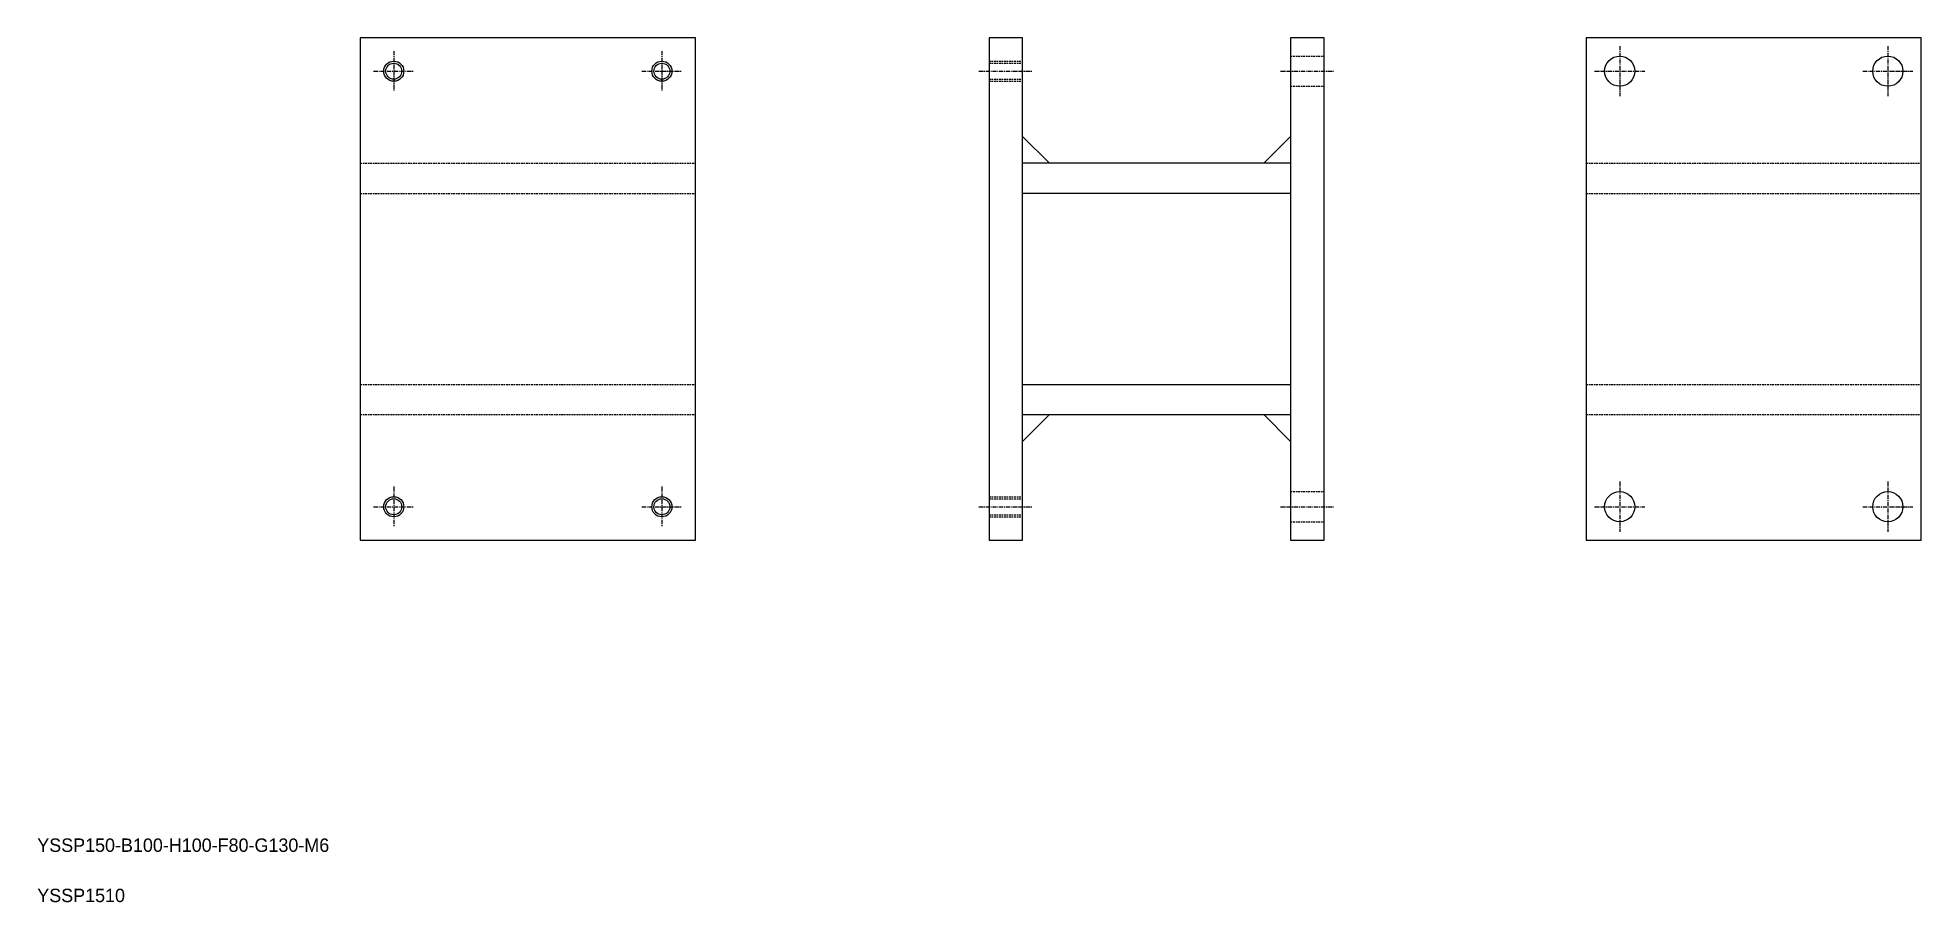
# Model space of a CAD drawing. Extents: x 15 to 577, y 22 to 280.
import ezdxf

# ---------------------------------------------------------------- set-up
doc = ezdxf.new("R2010")
doc.units = 0
doc.linetypes.add('CENTER', pattern=[2, 1.25, -0.25, 0.25, -0.25])
doc.linetypes.add('DASHED', pattern=[0.75, 0.5, -0.25])
doc.layers.get('0').update_dxf_attribs({"linetype": 'CONTINUOUS'})
doc.layers.add('CENTER', color=1, linetype='CENTER')

msp = doc.modelspace()

# ---------------------------------------------------------------- linework, layer by layer
at = {"color": 7, "linetype": 'CONTINUOUS'}
for p, q in [((111, 279.92), (111, 129.92)), ((211, 279.92), (111, 279.92)), ((211, 129.92), (211, 279.92)), ((298.62, 279.92), (298.62, 129.92)), ((308.62, 279.92), (298.62, 279.92)), ((308.62, 129.92), (308.62, 279.92)), ((388.62, 279.92), (388.62, 129.92)), ((398.62, 279.92), (388.62, 279.92)), ((398.62, 129.92), (398.62, 279.92)), ((476.81, 279.92), (476.81, 129.92)), ((576.81, 279.92), (476.81, 279.92)), ((576.81, 129.92), (576.81, 279.92)), ((388.62, 242.42), (308.62, 242.42)), ((388.62, 233.42), (308.62, 233.42)), ((308.62, 176.42), (388.62, 176.42)), ((308.62, 167.42), (388.62, 167.42)), ((111, 129.92), (211, 129.92)), ((298.62, 129.92), (308.62, 129.92)), ((388.62, 129.92), (398.62, 129.92)), ((476.81, 129.92), (576.81, 129.92))]:
    msp.add_line(p, q, dxfattribs=at)
at = {"color": 3, "linetype": 'DASHED'}
for p, q in [((298.62, 272.92), (308.62, 272.92)), ((298.62, 272.31), (308.62, 272.31)), ((388.62, 274.42), (398.62, 274.42)), ((298.62, 267.54), (308.62, 267.54)), ((298.62, 266.92), (308.62, 266.92)), ((388.62, 265.42), (398.62, 265.42)), ((111, 242.42), (211, 242.42)), ((476.81, 242.42), (576.81, 242.42)), ((111, 233.42), (211, 233.42)), ((476.81, 233.42), (576.81, 233.42)), ((111, 176.42), (211, 176.42)), ((476.81, 176.42), (576.81, 176.42)), ((111, 167.42), (211, 167.42)), ((476.81, 167.42), (576.81, 167.42)), ((298.62, 142.92), (308.62, 142.92)), ((298.62, 142.31), (308.62, 142.31)), ((388.62, 144.42), (398.62, 144.42)), ((298.62, 137.54), (308.62, 137.54)), ((298.62, 136.92), (308.62, 136.92)), ((388.62, 135.42), (398.62, 135.42))]:
    msp.add_line(p, q, dxfattribs=at)
for p, q in [((316.62, 242.42), (308.62, 250.42)), ((380.62, 242.42), (388.62, 250.42)), ((316.62, 167.42), (308.62, 159.42)), ((380.62, 167.42), (388.62, 159.42))]:
    msp.add_line(p, q)
at = {"color": 3}
for centre in [(121, 269.92), (201, 269.92), (121, 139.92), (201, 139.92)]:
    msp.add_circle(centre, 3, dxfattribs=at)
at = {"color": 7, "linetype": 'CONTINUOUS'}
for centre, radius in [((121, 269.92), 2.39), ((201, 269.92), 2.39), ((486.81, 269.92), 4.5), ((566.81, 269.92), 4.5), ((121, 139.92), 2.39), ((201, 139.92), 2.39), ((486.81, 139.92), 4.5), ((566.81, 139.92), 4.5)]:
    msp.add_circle(centre, radius, dxfattribs=at)
at = {"layer": 'CENTER', "color": 1, "linetype": 'CENTER'}
for p, q in [((121, 275.92), (121, 263.92)), ((201, 275.92), (201, 263.92)), ((486.81, 277.42), (486.81, 262.42)), ((566.81, 277.42), (566.81, 262.42)), ((115, 269.92), (127, 269.92)), ((195, 269.92), (207, 269.92)), ((295.62, 269.92), (311.62, 269.92)), ((385.62, 269.92), (401.62, 269.92)), ((479.31, 269.92), (494.31, 269.92)), ((559.31, 269.92), (574.31, 269.92)), ((486.81, 147.42), (486.81, 132.42)), ((566.81, 147.42), (566.81, 132.42)), ((121, 145.92), (121, 133.92)), ((201, 145.92), (201, 133.92)), ((115, 139.92), (127, 139.92)), ((195, 139.92), (207, 139.92)), ((295.62, 139.92), (311.62, 139.92)), ((385.62, 139.92), (401.62, 139.92)), ((479.31, 139.92), (494.31, 139.92)), ((559.31, 139.92), (574.31, 139.92))]:
    msp.add_line(p, q, dxfattribs=at)

# ---------------------------------------------------------------- texts
for s, p in [('YSSP150-B100-H100-F80-G130-M6', (14.63, 36.91)), ('YSSP1510', (14.63, 21.91))]:
    msp.add_text(s, height=4).set_placement(p)

doc.saveas('drawing.dxf')
